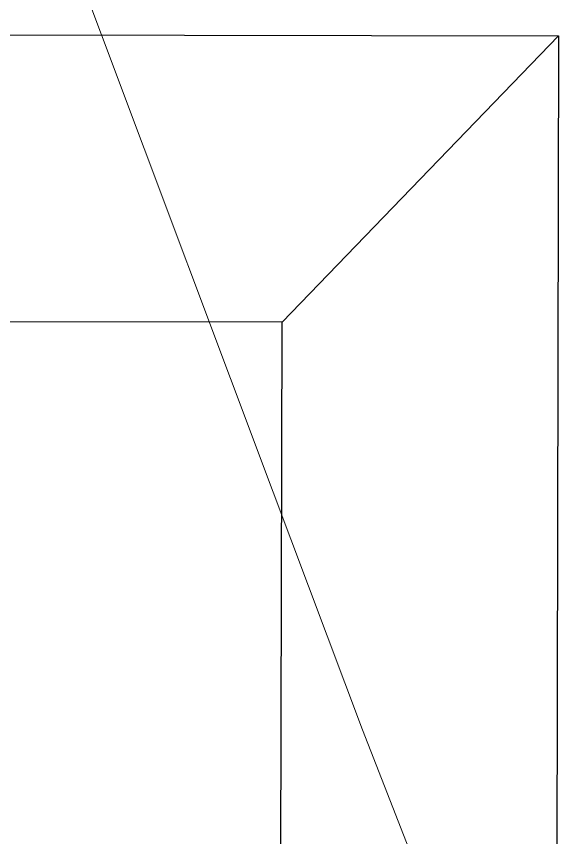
# Model space of a CAD drawing. Header units: metres. Extents: x -1147 to -802, y 5 to 567.
# Drawn here: x -1005.406 to -1004.921, y 533.82 to 534.556 of the extents above; entities that cross this region are included whole.
import ezdxf

# ---------------------------------------------------------------- set-up
doc = ezdxf.new("R2010")
doc.units = ezdxf.units.M
doc.layers.add('A-GENM', color=7, linetype='Continuous', lineweight=35)

# ---------------------------------------------------------------- blocks, each defined once
blk = doc.blocks.new('T2DPAA-T2D-PWA-SU-M2D-000002_dwg-40815123-DRG-2873010 - GENERAL ARRANGEMENT PLAN')
at = {"color": 254, "lineweight": 18, "true_color": 0xeaeaea}
blk.add_line((-170.70527, 1051.36493), (-170.54716, 1051.47745), dxfattribs=at)
at = {"color": 7, "lineweight": 18, "true_color": 0xf0f0f0}
for p, q in [((-171.06172, 1051.11125), (-170.70527, 1051.36493)), ((-171.24708, 1050.97934), (-171.06173, 1051.11125)), ((-171.63111, 1050.69775), (-171.24708, 1050.97934))]:
    blk.add_line(p, q, dxfattribs=at)
blk = doc.blocks.new('T2DPAA-T2D-PWA-SU-M2D-000100_Survey_rvt-1-DRG-2873010 - GENERAL ARRANGEMENT PLAN')
at = {"color": 254, "lineweight": 18, "true_color": 0xe1e1e1, "rotation": 75.11694444444437}
blk.add_blockref('T2DPAA-T2D-PWA-SU-M2D-000002_dwg-40815123-DRG-2873010 - GENERAL ARRANGEMENT PLAN', (-45.82133, 429.47779), dxfattribs=at)
blk = doc.blocks.new('T2DPAA-T2D-C3S-RS-M3D-100334_rvt-1-DRG-2873010 - GENERAL ARRANGEMENT PLAN')
at = {"layer": 'A-GENM', "color": 9, "lineweight": 25, "true_color": 0xbebebe}
for p, q in [((-1107.75087, 534.54278), (-1105.35103, 534.53851)), ((-1105.35103, 534.53851), (-1105.35611, 532.13955))]:
    blk.add_line(p, q, dxfattribs=at)
at = {"layer": 'A-GENM', "color": 254, "lineweight": 25, "true_color": 0xd1d1d1}
for p, q in [((-1105.59868, 534.28173), (-1105.35103, 534.53851)), ((-1105.59868, 534.28173), (-1107.49856, 534.28511)), ((-1105.60271, 532.38255), (-1105.59868, 534.28173))]:
    blk.add_line(p, q, dxfattribs=at)

msp = doc.modelspace()

# ---------------------------------------------------------------- block references
at = {"color": 254, "lineweight": 5, "true_color": 0xe1e1e1}
msp.add_blockref('T2DPAA-T2D-PWA-SU-M2D-000100_Survey_rvt-1-DRG-2873010 - GENERAL ARRANGEMENT PLAN', (100.43042, 0), dxfattribs=at)
at = {"lineweight": 5}
msp.add_blockref('T2DPAA-T2D-C3S-RS-M3D-100334_rvt-1-DRG-2873010 - GENERAL ARRANGEMENT PLAN', (100.43042, 0), dxfattribs=at)

doc.saveas('drawing.dxf')
